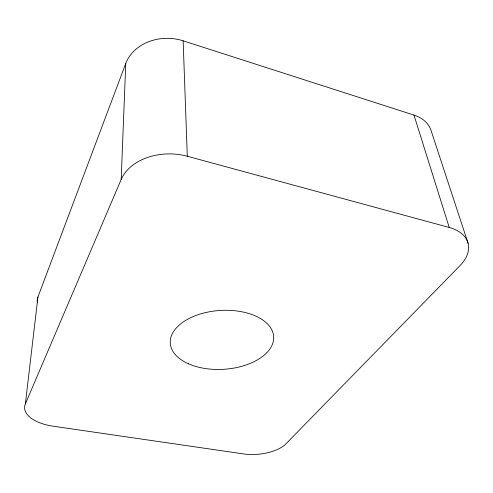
<?xml version="1.0" encoding="UTF-8"?>
<svg xmlns="http://www.w3.org/2000/svg" width="493" height="493" viewBox="0 0 493 493"><rect width="100%" height="100%" fill="white"/><g stroke="black" fill="none" stroke-linecap="round" stroke-linejoin="round"><path stroke-width="0.74" d="M413.978 115.085L449.228 227.47A46.256 27.762 -14.7 0 1 459.944 265.672L285.915 443.86A32.957 15.493 -4.6 0 1 243.185 453.874L52.948 426.162A36.457 18.031 2.5 0 1 25.353 403.97L121.186 179.458L125.752 63.486A43.945 36.408 2 0 1 183.137 40.814L413.978 115.085A40.907 28.785 -18.5 0 1 431.4 131.52L468.091 243.289M25.353 403.97L37.949 296.959L125.752 63.486M121.186 179.458A50.422 36.118 0 0 1 187.309 156.244L449.228 227.47M183.137 40.814L187.309 156.244M37.209 302.086A32.969 19.621 4.2 0 1 37.949 296.959M188.443 363.779A51.79 29.475 -3.6 0 0 272.839 343.048A51.79 29.475 -3.6 0 0 204.626 312.808A51.79 29.475 -3.6 0 0 188.443 363.779"/></g></svg>
